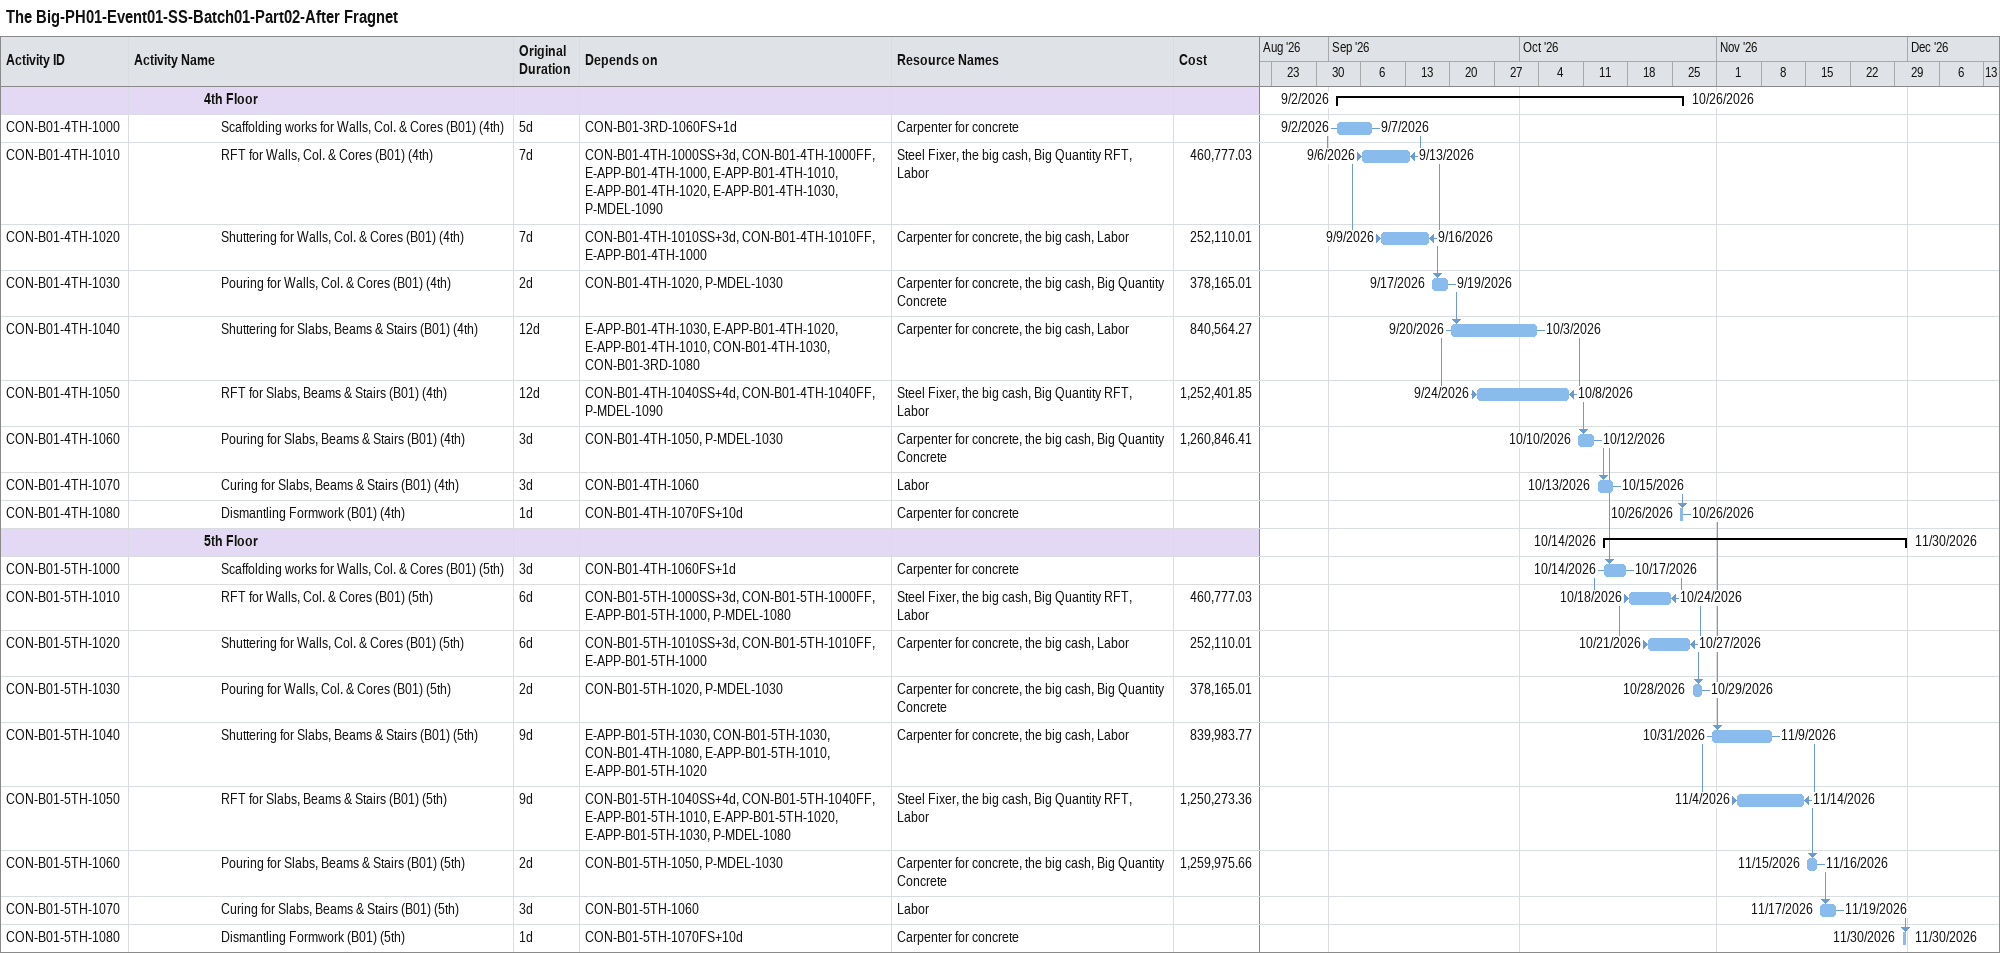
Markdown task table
The Big-PH01-Event01-SS-Batch01-Part02-After Fragnet

| ID | Level | Task | Original duration | Start | Finish | Predecessors | Resources | Cost |
|---|---|---|---|---|---|---|---|---|
|  | 5 | **4th Floor** |  | 2026-09-02 | 2026-10-26 |  |  |  |
| CON-B01-4TH-1000 | 6 | Scaffolding works for Walls, Col. & Cores (B01) (4th) | 5d | 2026-09-02 | 2026-09-07 | CON-B01-3RD-1060FS+1d | Carpenter for concrete |  |
| CON-B01-4TH-1010 | 6 | RFT for Walls, Col. & Cores (B01) (4th) | 7d | 2026-09-06 | 2026-09-13 | CON-B01-4TH-1000SS+3d, CON-B01-4TH-1000FF, E-APP-B01-4TH-1000, E-APP-B01-4TH-1010, E-APP-B01-4TH-1020, E-APP-B01-4TH-1030, P-MDEL-1090 | Steel Fixer, the big cash, Big Quantity RFT, Labor | 460777.03 |
| CON-B01-4TH-1020 | 6 | Shuttering for Walls, Col. & Cores (B01) (4th) | 7d | 2026-09-09 | 2026-09-16 | CON-B01-4TH-1010SS+3d, CON-B01-4TH-1010FF, E-APP-B01-4TH-1000 | Carpenter for concrete, the big cash, Labor | 252110.01 |
| CON-B01-4TH-1030 | 6 | Pouring for Walls, Col. & Cores (B01) (4th) | 2d | 2026-09-17 | 2026-09-19 | CON-B01-4TH-1020, P-MDEL-1030 | Carpenter for concrete, the big cash, Big Quantity Concrete | 378165.01 |
| CON-B01-4TH-1040 | 6 | Shuttering for Slabs, Beams & Stairs (B01) (4th) | 12d | 2026-09-20 | 2026-10-03 | E-APP-B01-4TH-1030, E-APP-B01-4TH-1020, E-APP-B01-4TH-1010, CON-B01-4TH-1030, CON-B01-3RD-1080 | Carpenter for concrete, the big cash, Labor | 840564.27 |
| CON-B01-4TH-1050 | 6 | RFT for Slabs, Beams & Stairs (B01) (4th) | 12d | 2026-09-24 | 2026-10-08 | CON-B01-4TH-1040SS+4d, CON-B01-4TH-1040FF, P-MDEL-1090 | Steel Fixer, the big cash, Big Quantity RFT, Labor | 1252401.85 |
| CON-B01-4TH-1060 | 6 | Pouring for Slabs, Beams & Stairs (B01) (4th) | 3d | 2026-10-10 | 2026-10-12 | CON-B01-4TH-1050, P-MDEL-1030 | Carpenter for concrete, the big cash, Big Quantity Concrete | 1260846.41 |
| CON-B01-4TH-1070 | 6 | Curing for Slabs, Beams & Stairs (B01) (4th) | 3d | 2026-10-13 | 2026-10-15 | CON-B01-4TH-1060 | Labor |  |
| CON-B01-4TH-1080 | 6 | Dismantling Formwork (B01) (4th) | 1d | 2026-10-26 | 2026-10-26 | CON-B01-4TH-1070FS+10d | Carpenter for concrete |  |
|  | 5 | **5th Floor** |  | 2026-10-14 | 2026-11-30 |  |  |  |
| CON-B01-5TH-1000 | 6 | Scaffolding works for Walls, Col. & Cores (B01) (5th) | 3d | 2026-10-14 | 2026-10-17 | CON-B01-4TH-1060FS+1d | Carpenter for concrete |  |
| CON-B01-5TH-1010 | 6 | RFT for Walls, Col. & Cores (B01) (5th) | 6d | 2026-10-18 | 2026-10-24 | CON-B01-5TH-1000SS+3d, CON-B01-5TH-1000FF, E-APP-B01-5TH-1000, P-MDEL-1080 | Steel Fixer, the big cash, Big Quantity RFT, Labor | 460777.03 |
| CON-B01-5TH-1020 | 6 | Shuttering for Walls, Col. & Cores (B01) (5th) | 6d | 2026-10-21 | 2026-10-27 | CON-B01-5TH-1010SS+3d, CON-B01-5TH-1010FF, E-APP-B01-5TH-1000 | Carpenter for concrete, the big cash, Labor | 252110.01 |
| CON-B01-5TH-1030 | 6 | Pouring for Walls, Col. & Cores (B01) (5th) | 2d | 2026-10-28 | 2026-10-29 | CON-B01-5TH-1020, P-MDEL-1030 | Carpenter for concrete, the big cash, Big Quantity Concrete | 378165.01 |
| CON-B01-5TH-1040 | 6 | Shuttering for Slabs, Beams & Stairs (B01) (5th) | 9d | 2026-10-31 | 2026-11-09 | E-APP-B01-5TH-1030, CON-B01-5TH-1030, CON-B01-4TH-1080, E-APP-B01-5TH-1010, E-APP-B01-5TH-1020 | Carpenter for concrete, the big cash, Labor | 839983.77 |
| CON-B01-5TH-1050 | 6 | RFT for Slabs, Beams & Stairs (B01) (5th) | 9d | 2026-11-04 | 2026-11-14 | CON-B01-5TH-1040SS+4d, CON-B01-5TH-1040FF, E-APP-B01-5TH-1010, E-APP-B01-5TH-1020, E-APP-B01-5TH-1030, P-MDEL-1080 | Steel Fixer, the big cash, Big Quantity RFT, Labor | 1250273.36 |
| CON-B01-5TH-1060 | 6 | Pouring for Slabs, Beams & Stairs (B01) (5th) | 2d | 2026-11-15 | 2026-11-16 | CON-B01-5TH-1050, P-MDEL-1030 | Carpenter for concrete, the big cash, Big Quantity Concrete | 1259975.66 |
| CON-B01-5TH-1070 | 6 | Curing for Slabs, Beams & Stairs (B01) (5th) | 3d | 2026-11-17 | 2026-11-19 | CON-B01-5TH-1060 | Labor |  |
| CON-B01-5TH-1080 | 6 | Dismantling Formwork (B01) (5th) | 1d | 2026-11-30 | 2026-11-30 | CON-B01-5TH-1070FS+10d | Carpenter for concrete |  |
